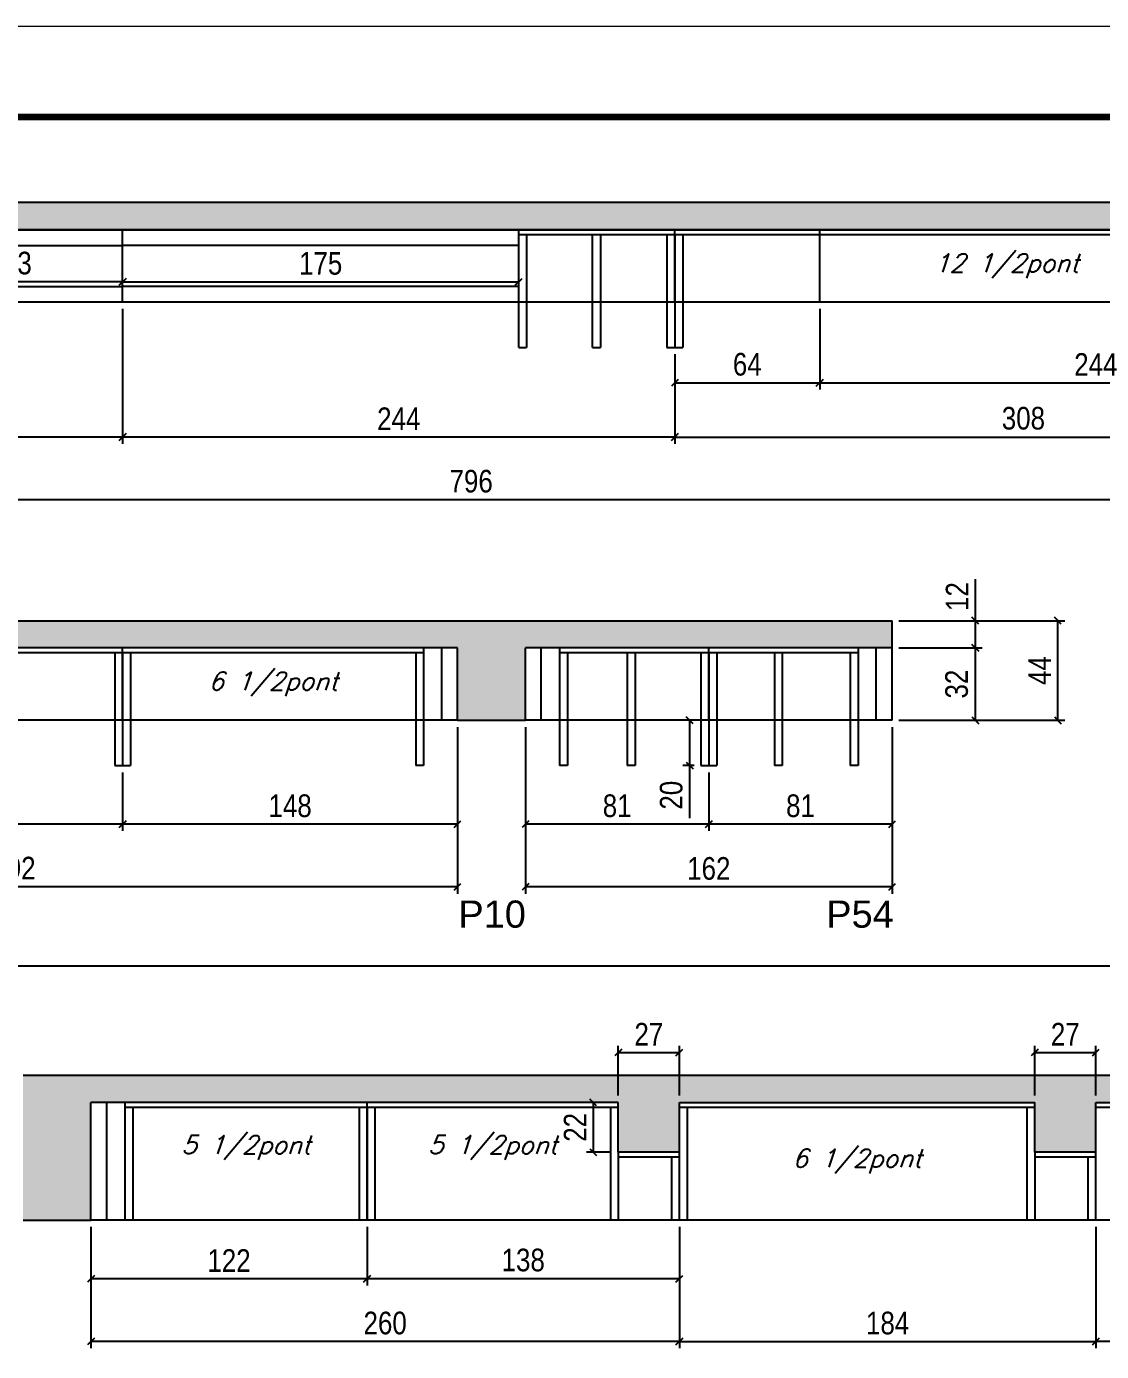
# Model space of a CAD drawing. Extents: x 3309 to 9590, y -2522 to 14608.
# Drawn here: x 7182 to 7657, y 12874 to 13459 of the extents above; entities that cross this region are included whole.
import ezdxf

# ---------------------------------------------------------------- set-up
doc = ezdxf.new("R2010")
doc.units = 0
doc.linetypes.add('DASHED', pattern=[0.75, 0.5, -0.25])
for name, color, linetype in [('5', 5, 'Continuous'), ('COTA', 241, 'Continuous'), ('Painéis', 200, 'Continuous'), ('SARR_2.2x7', 40, 'Continuous'), ('SARR_3.5x7', 81, 'Continuous'), ('texto', 7, 'Continuous')]:
    doc.layers.add(name, color=color, linetype=linetype)
doc.layers.add('Folhas', color=255, linetype='Continuous', lineweight=9)
doc.layers.add('SARRAFO DE PRESSAO', color=251, linetype='DASHED', lineweight=9)
doc.styles.add('COTA TECNICA', font='techl___.ttf', dxfattribs={"height": 10})
doc.styles.add('Romans', font='romans.shx')
doc.styles.get("Standard").update_dxf_attribs({"font": 'arial.ttf'})
doc.dimstyles.new('PAINEL', dxfattribs={"dimtxt": 10, "dimasz": 3, "dimexe": 3, "dimexo": 3, "dimgap": 3, "dimtad": 1, "dimdec": 1, "dimzin": 12, "dimdsep": 46, "dimtxsty": 'COTA TECNICA', "dimblk1": 'OBLIQUE', "dimblk2": 'OBLIQUE', "dimsah": 1, "dimcen": 0.9, "dimclrd": 4, "dimclre": 4, "dimclrt": 240, "dimadec": 1, "dimazin": 3, "dimtfac": 1, "dimtdec": 1, "dimtmove": 0, "dimatfit": 3, "dimfxl": 1, "dimtolj": 1, "dimtzin": 12, "dimarcsym": 0})

# ---------------------------------------------------------------- blocks, each defined once
blk = doc.blocks.new('9999999999')
at = {"layer": 'Folhas'}
blk.add_lwpolyline([(98138.98, 34190.21), (99623.98, 34190.21), (99623.98, 35240.21), (98138.98, 35240.21)], close=True, dxfattribs=at)
at = {"layer": 'Folhas', "color": 30, "const_width": 3}
blk.add_lwpolyline([(98213.98, 34230.21), (99583.98, 34230.21), (99583.98, 35200.21), (98213.98, 35200.21)], close=True, dxfattribs=at)
blk = doc.blocks.new('_Oblique')
at = {"color": 0, "linetype": 'ByBlock', "lineweight": -2}
blk.add_line((-0.5, -0.5), (0.5, 0.5), dxfattribs=at)
blk = doc.blocks.new('*D162')
at = {"layer": 'COTA', "color": 4, "linetype": 'ByBlock', "lineweight": -2, "transparency": 16777216}
for p, q in [((7224.96, 13334.47), (7224.96, 13274.9)), ((7468.96, 13314.47), (7468.96, 13274.9)), ((7468.96, 13277.9), (7224.96, 13277.9))]:
    blk.add_line(p, q, dxfattribs=at)
at = {"layer": 'Defpoints', "color": 0, "linetype": 'ByBlock', "transparency": 16777216}
for p in [(7224.96, 13337.47), (7468.96, 13317.47), (7224.96, 13277.9)]:
    blk.add_point(p, dxfattribs=at)
at = {"layer": 'COTA', "color": 4, "linetype": 'ByBlock', "lineweight": -2, "transparency": 16777216, "xscale": 3, "yscale": 3, "zscale": 3, "rotation": 180}
blk.add_blockref('_Oblique', (7224.96, 13277.9), dxfattribs=at)
at = {"layer": 'COTA', "color": 4, "linetype": 'ByBlock', "lineweight": -2, "transparency": 16777216, "xscale": 3, "yscale": 3, "zscale": 3}
blk.add_blockref('_Oblique', (7468.96, 13277.9), dxfattribs=at)
at = {"layer": 'COTA', "color": 240, "linetype": 'ByBlock', "transparency": 16777216, "insert": (7346.96, 13285.97), "char_height": 10, "attachment_point": 5, "style": 'COTA TECNICA'}
blk.add_mtext('\\A1;244', dxfattribs=at)
blk = doc.blocks.new('*D163')
at = {"layer": 'COTA', "color": 4, "linetype": 'ByBlock', "lineweight": -2, "transparency": 16777216}
for p, q in [((6980.96, 13334.47), (6980.96, 13274.9)), ((7224.96, 13334.47), (7224.96, 13274.9)), ((7224.96, 13277.9), (6980.96, 13277.9))]:
    blk.add_line(p, q, dxfattribs=at)
at = {"layer": 'Defpoints', "color": 0, "linetype": 'ByBlock', "transparency": 16777216}
for p in [(6980.96, 13337.47), (7224.96, 13337.47), (6980.96, 13277.9)]:
    blk.add_point(p, dxfattribs=at)
at = {"layer": 'COTA', "color": 4, "linetype": 'ByBlock', "lineweight": -2, "transparency": 16777216, "xscale": 3, "yscale": 3, "zscale": 3, "rotation": 180}
blk.add_blockref('_Oblique', (6980.96, 13277.9), dxfattribs=at)
at = {"layer": 'COTA', "color": 4, "linetype": 'ByBlock', "lineweight": -2, "transparency": 16777216, "xscale": 3, "yscale": 3, "zscale": 3}
blk.add_blockref('_Oblique', (7224.96, 13277.9), dxfattribs=at)
at = {"layer": 'COTA', "color": 240, "linetype": 'ByBlock', "transparency": 16777216, "insert": (7102.96, 13285.97), "char_height": 10, "attachment_point": 5, "style": 'COTA TECNICA'}
blk.add_mtext('\\A1;244', dxfattribs=at)
blk = doc.blocks.new('*D164')
at = {"layer": 'COTA', "color": 4, "linetype": 'ByBlock', "lineweight": -2, "transparency": 16777216}
for p, q in [((6980.96, 13334.47), (6980.96, 13247.19)), ((7776.96, 13334.47), (7776.96, 13247.19)), ((7776.96, 13250.19), (6980.96, 13250.19))]:
    blk.add_line(p, q, dxfattribs=at)
at = {"layer": 'Defpoints', "color": 0, "linetype": 'ByBlock', "transparency": 16777216}
for p in [(6980.96, 13337.47), (7776.96, 13337.47), (6980.96, 13250.19)]:
    blk.add_point(p, dxfattribs=at)
at = {"layer": 'COTA', "color": 4, "linetype": 'ByBlock', "lineweight": -2, "transparency": 16777216, "xscale": 3, "yscale": 3, "zscale": 3, "rotation": 180}
blk.add_blockref('_Oblique', (6980.96, 13250.19), dxfattribs=at)
at = {"layer": 'COTA', "color": 4, "linetype": 'ByBlock', "lineweight": -2, "transparency": 16777216, "xscale": 3, "yscale": 3, "zscale": 3}
blk.add_blockref('_Oblique', (7776.96, 13250.19), dxfattribs=at)
at = {"layer": 'COTA', "color": 240, "linetype": 'ByBlock', "transparency": 16777216, "insert": (7378.96, 13258.32), "char_height": 10, "attachment_point": 5, "style": 'COTA TECNICA'}
blk.add_mtext('\\A1;796', dxfattribs=at)
blk = doc.blocks.new('*D168')
at = {"layer": 'COTA', "color": 4, "lineweight": -2, "transparency": 16777216}
for p, q in [((7776.96, 13334.47), (7776.96, 13274.9)), ((7468.96, 13314.47), (7468.96, 13274.9)), ((7468.96, 13277.9), (7776.96, 13277.9))]:
    blk.add_line(p, q, dxfattribs=at)
at = {"layer": 'Defpoints', "color": 0, "transparency": 16777216}
for p in [(7776.96, 13337.47), (7468.96, 13317.47), (7776.96, 13277.9)]:
    blk.add_point(p, dxfattribs=at)
at = {"layer": 'COTA', "color": 4, "lineweight": -2, "transparency": 16777216, "xscale": 3, "yscale": 3, "zscale": 3, "rotation": 180}
blk.add_blockref('_Oblique', (7468.96, 13277.9), dxfattribs=at)
at = {"layer": 'COTA', "color": 4, "lineweight": -2, "transparency": 16777216, "xscale": 3, "yscale": 3, "zscale": 3}
blk.add_blockref('_Oblique', (7776.96, 13277.9), dxfattribs=at)
at = {"layer": 'COTA', "color": 240, "transparency": 16777216, "insert": (7622.96, 13286.14), "char_height": 10, "attachment_point": 5, "style": 'COTA TECNICA'}
blk.add_mtext('\\A1;308', dxfattribs=at)
blk = doc.blocks.new('*D169')
at = {"layer": 'COTA', "color": 4, "lineweight": -2, "transparency": 16777216}
for p, q in [((7532.96, 13334.47), (7532.96, 13298.88)), ((7468.96, 13314.47), (7468.96, 13298.88)), ((7468.96, 13301.88), (7532.96, 13301.88))]:
    blk.add_line(p, q, dxfattribs=at)
at = {"layer": 'Defpoints', "color": 0, "transparency": 16777216}
for p in [(7532.96, 13337.47), (7468.96, 13317.47), (7532.96, 13301.88)]:
    blk.add_point(p, dxfattribs=at)
at = {"layer": 'COTA', "color": 4, "lineweight": -2, "transparency": 16777216, "xscale": 3, "yscale": 3, "zscale": 3, "rotation": 180}
blk.add_blockref('_Oblique', (7468.96, 13301.88), dxfattribs=at)
at = {"layer": 'COTA', "color": 4, "lineweight": -2, "transparency": 16777216, "xscale": 3, "yscale": 3, "zscale": 3}
blk.add_blockref('_Oblique', (7532.96, 13301.88), dxfattribs=at)
at = {"layer": 'COTA', "color": 240, "transparency": 16777216, "insert": (7500.96, 13309.98), "char_height": 10, "attachment_point": 5, "style": 'COTA TECNICA'}
blk.add_mtext('\\A1;64', dxfattribs=at)
blk = doc.blocks.new('*D170')
at = {"layer": 'COTA', "color": 4, "lineweight": -2, "transparency": 16777216}
for p, q in [((7532.96, 13334.47), (7532.96, 13298.88)), ((7776.96, 13334.47), (7776.96, 13298.88)), ((7532.96, 13301.88), (7776.96, 13301.88))]:
    blk.add_line(p, q, dxfattribs=at)
at = {"layer": 'Defpoints', "color": 0, "transparency": 16777216}
for p in [(7532.96, 13337.47), (7776.96, 13337.47), (7776.96, 13301.88)]:
    blk.add_point(p, dxfattribs=at)
at = {"layer": 'COTA', "color": 4, "lineweight": -2, "transparency": 16777216, "xscale": 3, "yscale": 3, "zscale": 3, "rotation": 180}
blk.add_blockref('_Oblique', (7532.96, 13301.88), dxfattribs=at)
at = {"layer": 'COTA', "color": 4, "lineweight": -2, "transparency": 16777216, "xscale": 3, "yscale": 3, "zscale": 3}
blk.add_blockref('_Oblique', (7776.96, 13301.88), dxfattribs=at)
at = {"layer": 'COTA', "color": 240, "transparency": 16777216, "insert": (7654.96, 13309.95), "char_height": 10, "attachment_point": 5, "style": 'COTA TECNICA'}
blk.add_mtext('\\A1;244', dxfattribs=at)
blk = doc.blocks.new('*D171')
at = {"layer": 'COTA', "color": 4, "lineweight": -2, "transparency": 16777216}
for p, q in [((7131.96, 13347.47), (7131.96, 13349.45)), ((7224.96, 13347.47), (7224.96, 13349.45)), ((7224.96, 13346.45), (7131.96, 13346.45))]:
    blk.add_line(p, q, dxfattribs=at)
at = {"layer": 'Defpoints', "color": 0, "transparency": 16777216}
for p in [(7131.96, 13346.45), (7131.96, 13344.47), (7224.96, 13344.47)]:
    blk.add_point(p, dxfattribs=at)
at = {"layer": 'COTA', "color": 4, "lineweight": -2, "transparency": 16777216, "xscale": 3, "yscale": 3, "zscale": 3, "rotation": 180}
blk.add_blockref('_Oblique', (7131.96, 13346.45), dxfattribs=at)
at = {"layer": 'COTA', "color": 4, "lineweight": -2, "transparency": 16777216, "xscale": 3, "yscale": 3, "zscale": 3}
blk.add_blockref('_Oblique', (7224.96, 13346.45), dxfattribs=at)
at = {"layer": 'COTA', "color": 240, "transparency": 16777216, "insert": (7178.46, 13354.7), "char_height": 10, "attachment_point": 5, "style": 'COTA TECNICA'}
blk.add_mtext('\\A1;93', dxfattribs=at)
blk = doc.blocks.new('*D172')
at = {"layer": 'COTA', "color": 4, "lineweight": -2, "transparency": 16777216}
for p, q in [((7224.96, 13347.47), (7224.96, 13349.45)), ((7399.96, 13347.47), (7399.96, 13349.45)), ((7224.96, 13346.45), (7399.96, 13346.45))]:
    blk.add_line(p, q, dxfattribs=at)
at = {"layer": 'Defpoints', "color": 0, "transparency": 16777216}
for p in [(7224.96, 13344.47), (7399.96, 13346.45), (7399.96, 13344.47)]:
    blk.add_point(p, dxfattribs=at)
at = {"layer": 'COTA', "color": 4, "lineweight": -2, "transparency": 16777216, "xscale": 3, "yscale": 3, "zscale": 3, "rotation": 180}
blk.add_blockref('_Oblique', (7224.96, 13346.45), dxfattribs=at)
at = {"layer": 'COTA', "color": 4, "lineweight": -2, "transparency": 16777216, "xscale": 3, "yscale": 3, "zscale": 3}
blk.add_blockref('_Oblique', (7399.96, 13346.45), dxfattribs=at)
at = {"layer": 'COTA', "color": 240, "transparency": 16777216, "insert": (7312.46, 13354.56), "char_height": 10, "attachment_point": 5, "style": 'COTA TECNICA'}
blk.add_mtext('\\A1;175', dxfattribs=at)
blk = doc.blocks.new('*D173')
at = {"layer": 'COTA', "color": 4, "linetype": 'ByBlock', "lineweight": -2, "transparency": 16777216}
for p, q in [((7372.96, 13149.74), (7372.96, 13103.83)), ((7224.96, 13129.74), (7224.96, 13103.83)), ((7372.96, 13106.83), (7224.96, 13106.83))]:
    blk.add_line(p, q, dxfattribs=at)
at = {"layer": 'Defpoints', "color": 0, "linetype": 'ByBlock', "transparency": 16777216}
for p in [(7372.96, 13152.74), (7224.96, 13132.74), (7224.96, 13106.83)]:
    blk.add_point(p, dxfattribs=at)
at = {"layer": 'COTA', "color": 4, "linetype": 'ByBlock', "lineweight": -2, "transparency": 16777216, "xscale": 3, "yscale": 3, "zscale": 3, "rotation": 180}
blk.add_blockref('_Oblique', (7224.96, 13106.83), dxfattribs=at)
at = {"layer": 'COTA', "color": 4, "linetype": 'ByBlock', "lineweight": -2, "transparency": 16777216, "xscale": 3, "yscale": 3, "zscale": 3}
blk.add_blockref('_Oblique', (7372.96, 13106.83), dxfattribs=at)
at = {"layer": 'COTA', "color": 240, "linetype": 'ByBlock', "transparency": 16777216, "insert": (7298.96, 13114.92), "char_height": 10, "attachment_point": 5, "style": 'COTA TECNICA'}
blk.add_mtext('\\A1;148', dxfattribs=at)
blk = doc.blocks.new('*D174')
at = {"layer": 'COTA', "color": 4, "linetype": 'ByBlock', "lineweight": -2, "transparency": 16777216}
for p, q in [((6980.96, 13149.74), (6980.96, 13103.83)), ((7224.96, 13129.74), (7224.96, 13103.83)), ((7224.96, 13106.83), (6980.96, 13106.83))]:
    blk.add_line(p, q, dxfattribs=at)
at = {"layer": 'Defpoints', "color": 0, "linetype": 'ByBlock', "transparency": 16777216}
for p in [(6980.96, 13152.74), (7224.96, 13132.74), (6980.96, 13106.83)]:
    blk.add_point(p, dxfattribs=at)
at = {"layer": 'COTA', "color": 4, "linetype": 'ByBlock', "lineweight": -2, "transparency": 16777216, "xscale": 3, "yscale": 3, "zscale": 3, "rotation": 180}
blk.add_blockref('_Oblique', (6980.96, 13106.83), dxfattribs=at)
at = {"layer": 'COTA', "color": 4, "linetype": 'ByBlock', "lineweight": -2, "transparency": 16777216, "xscale": 3, "yscale": 3, "zscale": 3}
blk.add_blockref('_Oblique', (7224.96, 13106.83), dxfattribs=at)
at = {"layer": 'COTA', "color": 240, "linetype": 'ByBlock', "transparency": 16777216, "insert": (7102.96, 13114.9), "char_height": 10, "attachment_point": 5, "style": 'COTA TECNICA'}
blk.add_mtext('\\A1;244', dxfattribs=at)
blk = doc.blocks.new('*D175')
at = {"layer": 'COTA', "color": 4, "linetype": 'ByBlock', "lineweight": -2, "transparency": 16777216}
for p, q in [((6980.96, 13149.74), (6980.96, 13076.12)), ((7372.96, 13149.74), (7372.96, 13076.12)), ((7372.96, 13079.12), (6980.96, 13079.12))]:
    blk.add_line(p, q, dxfattribs=at)
at = {"layer": 'Defpoints', "color": 0, "linetype": 'ByBlock', "transparency": 16777216}
for p in [(6980.96, 13152.74), (7372.96, 13152.74), (6980.96, 13079.12)]:
    blk.add_point(p, dxfattribs=at)
at = {"layer": 'COTA', "color": 4, "linetype": 'ByBlock', "lineweight": -2, "transparency": 16777216, "xscale": 3, "yscale": 3, "zscale": 3, "rotation": 180}
blk.add_blockref('_Oblique', (6980.96, 13079.12), dxfattribs=at)
at = {"layer": 'COTA', "color": 4, "linetype": 'ByBlock', "lineweight": -2, "transparency": 16777216, "xscale": 3, "yscale": 3, "zscale": 3}
blk.add_blockref('_Oblique', (7372.96, 13079.12), dxfattribs=at)
at = {"layer": 'COTA', "color": 240, "linetype": 'ByBlock', "transparency": 16777216, "insert": (7176.96, 13087.37), "char_height": 10, "attachment_point": 5, "style": 'COTA TECNICA'}
blk.add_mtext('\\A1;392', dxfattribs=at)
blk = doc.blocks.new('*D176')
at = {"layer": 'COTA', "color": 4, "linetype": 'ByBlock', "lineweight": -2, "transparency": 16777216}
for p, q in [((7564.96, 13149.74), (7564.96, 13103.83)), ((7483.96, 13129.74), (7483.96, 13103.83)), ((7564.96, 13106.83), (7483.96, 13106.83))]:
    blk.add_line(p, q, dxfattribs=at)
at = {"layer": 'Defpoints', "color": 0, "linetype": 'ByBlock', "transparency": 16777216}
for p in [(7564.96, 13152.74), (7483.96, 13132.74), (7483.96, 13106.83)]:
    blk.add_point(p, dxfattribs=at)
at = {"layer": 'COTA', "color": 4, "linetype": 'ByBlock', "lineweight": -2, "transparency": 16777216, "xscale": 3, "yscale": 3, "zscale": 3, "rotation": 180}
blk.add_blockref('_Oblique', (7483.96, 13106.83), dxfattribs=at)
at = {"layer": 'COTA', "color": 4, "linetype": 'ByBlock', "lineweight": -2, "transparency": 16777216, "xscale": 3, "yscale": 3, "zscale": 3}
blk.add_blockref('_Oblique', (7564.96, 13106.83), dxfattribs=at)
at = {"layer": 'COTA', "color": 240, "linetype": 'ByBlock', "transparency": 16777216, "insert": (7524.46, 13114.92), "char_height": 10, "attachment_point": 5, "style": 'COTA TECNICA'}
blk.add_mtext('\\A1;81', dxfattribs=at)
blk = doc.blocks.new('*D177')
at = {"layer": 'COTA', "color": 4, "linetype": 'ByBlock', "lineweight": -2, "transparency": 16777216}
for p, q in [((7402.96, 13149.74), (7402.96, 13103.83)), ((7483.96, 13129.74), (7483.96, 13103.83)), ((7483.96, 13106.83), (7402.96, 13106.83))]:
    blk.add_line(p, q, dxfattribs=at)
at = {"layer": 'Defpoints', "color": 0, "linetype": 'ByBlock', "transparency": 16777216}
for p in [(7402.96, 13152.74), (7483.96, 13132.74), (7402.96, 13106.83)]:
    blk.add_point(p, dxfattribs=at)
at = {"layer": 'COTA', "color": 4, "linetype": 'ByBlock', "lineweight": -2, "transparency": 16777216, "xscale": 3, "yscale": 3, "zscale": 3, "rotation": 180}
blk.add_blockref('_Oblique', (7402.96, 13106.83), dxfattribs=at)
at = {"layer": 'COTA', "color": 4, "linetype": 'ByBlock', "lineweight": -2, "transparency": 16777216, "xscale": 3, "yscale": 3, "zscale": 3}
blk.add_blockref('_Oblique', (7483.96, 13106.83), dxfattribs=at)
at = {"layer": 'COTA', "color": 240, "linetype": 'ByBlock', "transparency": 16777216, "insert": (7443.46, 13114.92), "char_height": 10, "attachment_point": 5, "style": 'COTA TECNICA'}
blk.add_mtext('\\A1;81', dxfattribs=at)
blk = doc.blocks.new('*D178')
at = {"layer": 'COTA', "color": 4, "linetype": 'ByBlock', "lineweight": -2, "transparency": 16777216}
for p, q in [((7402.96, 13149.74), (7402.96, 13076.12)), ((7564.96, 13149.74), (7564.96, 13076.12)), ((7564.96, 13079.12), (7402.96, 13079.12))]:
    blk.add_line(p, q, dxfattribs=at)
at = {"layer": 'Defpoints', "color": 0, "linetype": 'ByBlock', "transparency": 16777216}
for p in [(7402.96, 13152.74), (7564.96, 13152.74), (7402.96, 13079.12)]:
    blk.add_point(p, dxfattribs=at)
at = {"layer": 'COTA', "color": 4, "linetype": 'ByBlock', "lineweight": -2, "transparency": 16777216, "xscale": 3, "yscale": 3, "zscale": 3, "rotation": 180}
blk.add_blockref('_Oblique', (7402.96, 13079.12), dxfattribs=at)
at = {"layer": 'COTA', "color": 4, "linetype": 'ByBlock', "lineweight": -2, "transparency": 16777216, "xscale": 3, "yscale": 3, "zscale": 3}
blk.add_blockref('_Oblique', (7564.96, 13079.12), dxfattribs=at)
at = {"layer": 'COTA', "color": 240, "linetype": 'ByBlock', "transparency": 16777216, "insert": (7483.96, 13087.22), "char_height": 10, "attachment_point": 5, "style": 'COTA TECNICA'}
blk.add_mtext('\\A1;162', dxfattribs=at)
blk = doc.blocks.new('*D179')
at = {"layer": 'COTA', "color": 4, "lineweight": -2, "transparency": 16777216}
for p, q in [((7567.96, 13184.74), (7604.72, 13184.74)), ((7601.72, 13152.74), (7601.72, 13184.74)), ((7567.96, 13152.74), (7604.72, 13152.74))]:
    blk.add_line(p, q, dxfattribs=at)
at = {"layer": 'Defpoints', "color": 0, "transparency": 16777216}
for p in [(7564.96, 13184.74), (7601.72, 13184.74), (7564.96, 13152.74)]:
    blk.add_point(p, dxfattribs=at)
at = {"layer": 'COTA', "color": 4, "lineweight": -2, "transparency": 16777216, "xscale": 3, "yscale": 3, "zscale": 3}
for p, rotation in [((7601.72, 13184.74), 90), ((7601.72, 13152.74), 270)]:
    blk.add_blockref('_Oblique', p, dxfattribs=dict(at, rotation=rotation))
at = {"layer": 'COTA', "color": 240, "transparency": 16777216, "insert": (7593.5, 13168.74), "char_height": 10, "attachment_point": 5, "rotation": 90, "style": 'COTA TECNICA'}
blk.add_mtext('\\A1;32', dxfattribs=at)
blk = doc.blocks.new('*D180')
at = {"layer": 'COTA', "color": 4, "lineweight": -2, "transparency": 16777216}
for p, q in [((7601.72, 13196.74), (7601.72, 13215.06)), ((7567.96, 13196.74), (7604.72, 13196.74)), ((7601.72, 13184.74), (7601.72, 13196.74)), ((7567.96, 13184.74), (7604.72, 13184.74))]:
    blk.add_line(p, q, dxfattribs=at)
at = {"layer": 'Defpoints', "color": 0, "transparency": 16777216}
for p in [(7564.96, 13196.74), (7601.72, 13196.74), (7564.96, 13184.74)]:
    blk.add_point(p, dxfattribs=at)
at = {"layer": 'COTA', "color": 4, "lineweight": -2, "transparency": 16777216, "xscale": 3, "yscale": 3, "zscale": 3}
for p, rotation in [((7601.72, 13196.74), 90), ((7601.72, 13184.74), 270)]:
    blk.add_blockref('_Oblique', p, dxfattribs=dict(at, rotation=rotation))
at = {"layer": 'COTA', "color": 240, "transparency": 16777216, "insert": (7593.66, 13207.4), "char_height": 10, "attachment_point": 5, "rotation": 90, "style": 'COTA TECNICA'}
blk.add_mtext('\\A1;12', dxfattribs=at)
blk = doc.blocks.new('*D181')
at = {"layer": 'COTA', "color": 4, "lineweight": -2, "transparency": 16777216}
for p, q in [((7567.96, 13196.74), (7641.21, 13196.74)), ((7638.21, 13152.74), (7638.21, 13196.74)), ((7567.96, 13152.74), (7641.21, 13152.74))]:
    blk.add_line(p, q, dxfattribs=at)
at = {"layer": 'Defpoints', "color": 0, "transparency": 16777216}
for p in [(7564.96, 13196.74), (7638.21, 13196.74), (7564.96, 13152.74)]:
    blk.add_point(p, dxfattribs=at)
at = {"layer": 'COTA', "color": 4, "lineweight": -2, "transparency": 16777216, "xscale": 3, "yscale": 3, "zscale": 3}
for p, rotation in [((7638.21, 13196.74), 90), ((7638.21, 13152.74), 270)]:
    blk.add_blockref('_Oblique', p, dxfattribs=dict(at, rotation=rotation))
at = {"layer": 'COTA', "color": 240, "transparency": 16777216, "insert": (7630.13, 13174.74), "char_height": 10, "attachment_point": 5, "rotation": 90, "style": 'COTA TECNICA'}
blk.add_mtext('\\A1;44', dxfattribs=at)
blk = doc.blocks.new('*D190')
at = {"layer": 'COTA', "color": 4, "linetype": 'ByBlock', "lineweight": -2, "transparency": 16777216}
for p, q in [((7332.96, 12928.89), (7332.96, 12902.98)), ((7470.96, 12928.89), (7470.96, 12902.98)), ((7470.96, 12905.98), (7332.96, 12905.98))]:
    blk.add_line(p, q, dxfattribs=at)
at = {"layer": 'Defpoints', "color": 0, "linetype": 'ByBlock', "transparency": 16777216}
for p in [(7332.96, 12931.89), (7470.96, 12931.89), (7332.96, 12905.98)]:
    blk.add_point(p, dxfattribs=at)
at = {"layer": 'COTA', "color": 4, "linetype": 'ByBlock', "lineweight": -2, "transparency": 16777216, "xscale": 3, "yscale": 3, "zscale": 3, "rotation": 180}
blk.add_blockref('_Oblique', (7332.96, 12905.98), dxfattribs=at)
at = {"layer": 'COTA', "color": 4, "linetype": 'ByBlock', "lineweight": -2, "transparency": 16777216, "xscale": 3, "yscale": 3, "zscale": 3}
blk.add_blockref('_Oblique', (7470.96, 12905.98), dxfattribs=at)
at = {"layer": 'COTA', "color": 240, "linetype": 'ByBlock', "transparency": 16777216, "insert": (7401.96, 12914.22), "char_height": 10, "attachment_point": 5, "style": 'COTA TECNICA'}
blk.add_mtext('\\A1;138', dxfattribs=at)
blk = doc.blocks.new('*D191')
at = {"layer": 'COTA', "color": 4, "linetype": 'ByBlock', "lineweight": -2, "transparency": 16777216}
for p, q in [((7210.96, 12928.89), (7210.96, 12902.98)), ((7332.96, 12928.89), (7332.96, 12902.98)), ((7332.96, 12905.98), (7210.96, 12905.98))]:
    blk.add_line(p, q, dxfattribs=at)
at = {"layer": 'Defpoints', "color": 0, "linetype": 'ByBlock', "transparency": 16777216}
for p in [(7210.96, 12931.89), (7332.96, 12931.89), (7210.96, 12905.98)]:
    blk.add_point(p, dxfattribs=at)
at = {"layer": 'COTA', "color": 4, "linetype": 'ByBlock', "lineweight": -2, "transparency": 16777216, "xscale": 3, "yscale": 3, "zscale": 3, "rotation": 180}
blk.add_blockref('_Oblique', (7210.96, 12905.98), dxfattribs=at)
at = {"layer": 'COTA', "color": 4, "linetype": 'ByBlock', "lineweight": -2, "transparency": 16777216, "xscale": 3, "yscale": 3, "zscale": 3}
blk.add_blockref('_Oblique', (7332.96, 12905.98), dxfattribs=at)
at = {"layer": 'COTA', "color": 240, "linetype": 'ByBlock', "transparency": 16777216, "insert": (7271.96, 12914.04), "char_height": 10, "attachment_point": 5, "style": 'COTA TECNICA'}
blk.add_mtext('\\A1;122', dxfattribs=at)
blk = doc.blocks.new('*D192')
at = {"layer": 'COTA', "color": 4, "linetype": 'ByBlock', "lineweight": -2, "transparency": 16777216}
for p, q in [((7210.96, 12928.89), (7210.96, 12875.27)), ((7470.96, 12928.89), (7470.96, 12875.27)), ((7470.96, 12878.27), (7210.96, 12878.27))]:
    blk.add_line(p, q, dxfattribs=at)
at = {"layer": 'Defpoints', "color": 0, "linetype": 'ByBlock', "transparency": 16777216}
for p in [(7210.96, 12931.89), (7470.96, 12931.89), (7210.96, 12878.27)]:
    blk.add_point(p, dxfattribs=at)
at = {"layer": 'COTA', "color": 4, "linetype": 'ByBlock', "lineweight": -2, "transparency": 16777216, "xscale": 3, "yscale": 3, "zscale": 3, "rotation": 180}
blk.add_blockref('_Oblique', (7210.96, 12878.27), dxfattribs=at)
at = {"layer": 'COTA', "color": 4, "linetype": 'ByBlock', "lineweight": -2, "transparency": 16777216, "xscale": 3, "yscale": 3, "zscale": 3}
blk.add_blockref('_Oblique', (7470.96, 12878.27), dxfattribs=at)
at = {"layer": 'COTA', "color": 240, "linetype": 'ByBlock', "transparency": 16777216, "insert": (7340.96, 12886.37), "char_height": 10, "attachment_point": 5, "style": 'COTA TECNICA'}
blk.add_mtext('\\A1;260', dxfattribs=at)
blk = doc.blocks.new('*D193')
at = {"layer": 'COTA', "color": 4, "lineweight": -2, "transparency": 16777216}
for p, q in [((7470.96, 12928.89), (7470.96, 12875.27)), ((7654.96, 12928.89), (7654.96, 12875.27)), ((7470.96, 12878.27), (7654.96, 12878.27))]:
    blk.add_line(p, q, dxfattribs=at)
at = {"layer": 'Defpoints', "color": 0, "transparency": 16777216}
for p in [(7470.96, 12931.89), (7654.96, 12931.89), (7654.96, 12878.27)]:
    blk.add_point(p, dxfattribs=at)
at = {"layer": 'COTA', "color": 4, "lineweight": -2, "transparency": 16777216, "xscale": 3, "yscale": 3, "zscale": 3, "rotation": 180}
blk.add_blockref('_Oblique', (7470.96, 12878.27), dxfattribs=at)
at = {"layer": 'COTA', "color": 4, "lineweight": -2, "transparency": 16777216, "xscale": 3, "yscale": 3, "zscale": 3}
blk.add_blockref('_Oblique', (7654.96, 12878.27), dxfattribs=at)
at = {"layer": 'COTA', "color": 240, "transparency": 16777216, "insert": (7562.96, 12886.36), "char_height": 10, "attachment_point": 5, "style": 'COTA TECNICA'}
blk.add_mtext('\\A1;184', dxfattribs=at)
blk = doc.blocks.new('*D194')
at = {"layer": 'COTA', "color": 4, "lineweight": -2, "transparency": 16777216}
for p, q in [((7440.96, 12983.89), (7429.9, 12983.89)), ((7432.9, 12983.89), (7432.9, 12961.89)), ((7440.96, 12961.89), (7429.9, 12961.89))]:
    blk.add_line(p, q, dxfattribs=at)
at = {"layer": 'Defpoints', "color": 0, "transparency": 16777216}
for p in [(7443.96, 12983.89), (7432.9, 12961.89), (7443.96, 12961.89)]:
    blk.add_point(p, dxfattribs=at)
at = {"layer": 'COTA', "color": 4, "lineweight": -2, "transparency": 16777216, "xscale": 3, "yscale": 3, "zscale": 3}
for p, rotation in [((7432.9, 12983.89), 90), ((7432.9, 12961.89), 270)]:
    blk.add_blockref('_Oblique', p, dxfattribs=dict(at, rotation=rotation))
at = {"layer": 'COTA', "color": 240, "transparency": 16777216, "insert": (7424.9, 12972.89), "char_height": 10, "attachment_point": 5, "rotation": 90, "style": 'COTA TECNICA'}
blk.add_mtext('\\A1;22', dxfattribs=at)
blk = doc.blocks.new('*D195')
at = {"layer": 'COTA', "color": 4, "lineweight": -2, "transparency": 16777216}
for p, q in [((7443.96, 12986.89), (7443.96, 13008.96)), ((7470.96, 12986.89), (7470.96, 13008.96)), ((7443.96, 13005.96), (7470.96, 13005.96))]:
    blk.add_line(p, q, dxfattribs=at)
at = {"layer": 'Defpoints', "color": 0, "transparency": 16777216}
for p in [(7470.96, 13005.96), (7443.96, 12983.89), (7470.96, 12983.89)]:
    blk.add_point(p, dxfattribs=at)
at = {"layer": 'COTA', "color": 4, "lineweight": -2, "transparency": 16777216, "xscale": 3, "yscale": 3, "zscale": 3, "rotation": 180}
blk.add_blockref('_Oblique', (7443.96, 13005.96), dxfattribs=at)
at = {"layer": 'COTA', "color": 4, "lineweight": -2, "transparency": 16777216, "xscale": 3, "yscale": 3, "zscale": 3}
blk.add_blockref('_Oblique', (7470.96, 13005.96), dxfattribs=at)
at = {"layer": 'COTA', "color": 240, "transparency": 16777216, "insert": (7457.46, 13014.03), "char_height": 10, "attachment_point": 5, "style": 'COTA TECNICA'}
blk.add_mtext('\\A1;27', dxfattribs=at)
blk = doc.blocks.new('*D196')
at = {"layer": 'COTA', "color": 4, "lineweight": -2, "transparency": 16777216}
for p, q in [((7627.96, 12986.89), (7627.96, 13008.96)), ((7654.96, 12986.89), (7654.96, 13008.96)), ((7627.96, 13005.96), (7654.96, 13005.96))]:
    blk.add_line(p, q, dxfattribs=at)
at = {"layer": 'Defpoints', "color": 0, "transparency": 16777216}
for p in [(7654.96, 13005.96), (7627.96, 12983.89), (7654.96, 12983.89)]:
    blk.add_point(p, dxfattribs=at)
at = {"layer": 'COTA', "color": 4, "lineweight": -2, "transparency": 16777216, "xscale": 3, "yscale": 3, "zscale": 3, "rotation": 180}
blk.add_blockref('_Oblique', (7627.96, 13005.96), dxfattribs=at)
at = {"layer": 'COTA', "color": 4, "lineweight": -2, "transparency": 16777216, "xscale": 3, "yscale": 3, "zscale": 3}
blk.add_blockref('_Oblique', (7654.96, 13005.96), dxfattribs=at)
at = {"layer": 'COTA', "color": 240, "transparency": 16777216, "insert": (7641.46, 13014.03), "char_height": 10, "attachment_point": 5, "style": 'COTA TECNICA'}
blk.add_mtext('\\A1;27', dxfattribs=at)
blk = doc.blocks.new('*D200')
at = {"layer": 'COTA', "color": 4, "lineweight": -2, "transparency": 16777216}
for p, q in [((7654.96, 12928.89), (7654.96, 12875.27)), ((7787.96, 12928.89), (7787.96, 12875.27)), ((7787.96, 12878.27), (7654.96, 12878.27))]:
    blk.add_line(p, q, dxfattribs=at)
at = {"layer": 'Defpoints', "color": 0, "transparency": 16777216}
for p in [(7654.96, 12931.89), (7787.96, 12931.89), (7654.96, 12878.27)]:
    blk.add_point(p, dxfattribs=at)
at = {"layer": 'COTA', "color": 4, "lineweight": -2, "transparency": 16777216, "xscale": 3, "yscale": 3, "zscale": 3, "rotation": 180}
blk.add_blockref('_Oblique', (7654.96, 12878.27), dxfattribs=at)
at = {"layer": 'COTA', "color": 4, "lineweight": -2, "transparency": 16777216, "xscale": 3, "yscale": 3, "zscale": 3}
blk.add_blockref('_Oblique', (7787.96, 12878.27), dxfattribs=at)
at = {"layer": 'COTA', "color": 240, "transparency": 16777216, "insert": (7721.46, 12886.49), "char_height": 10, "attachment_point": 5, "style": 'COTA TECNICA'}
blk.add_mtext('\\A1;133', dxfattribs=at)
blk = doc.blocks.new('*D222')
at = {"layer": 'COTA', "color": 4, "lineweight": -2, "transparency": 16777216}
for p, q in [((7477.46, 13152.74), (7472.49, 13152.74)), ((7475.49, 13152.74), (7475.49, 13132.74)), ((7477.46, 13132.74), (7472.49, 13132.74)), ((7475.49, 13132.74), (7475.49, 13109.53))]:
    blk.add_line(p, q, dxfattribs=at)
at = {"layer": 'Defpoints', "color": 0, "transparency": 16777216}
for p in [(7480.46, 13152.74), (7475.49, 13132.74), (7480.46, 13132.74)]:
    blk.add_point(p, dxfattribs=at)
at = {"layer": 'COTA', "color": 4, "lineweight": -2, "transparency": 16777216, "xscale": 3, "yscale": 3, "zscale": 3}
for p, rotation in [((7475.49, 13152.74), 90), ((7475.49, 13132.74), 270)]:
    blk.add_blockref('_Oblique', p, dxfattribs=dict(at, rotation=rotation))
at = {"layer": 'COTA', "color": 240, "transparency": 16777216, "insert": (7467.39, 13119.64), "char_height": 10, "attachment_point": 5, "rotation": 90, "style": 'COTA TECNICA'}
blk.add_mtext('\\A1;20', dxfattribs=at)
blk = doc.blocks.new('*D223')
at = {"layer": 'COTA', "color": 4, "lineweight": -2, "transparency": 16777216}
for p, q in [((7477.46, 13152.74), (7472.49, 13152.74)), ((7475.49, 13152.74), (7475.49, 13132.74)), ((7477.46, 13132.74), (7472.49, 13132.74)), ((7475.49, 13132.74), (7475.49, 13109.53))]:
    blk.add_line(p, q, dxfattribs=at)
at = {"layer": 'Defpoints', "color": 0, "transparency": 16777216}
for p in [(7480.46, 13152.74), (7475.49, 13132.74), (7480.46, 13132.74)]:
    blk.add_point(p, dxfattribs=at)
at = {"layer": 'COTA', "color": 4, "lineweight": -2, "transparency": 16777216, "xscale": 3, "yscale": 3, "zscale": 3}
for p, rotation in [((7475.49, 13152.74), 90), ((7475.49, 13132.74), 270)]:
    blk.add_blockref('_Oblique', p, dxfattribs=dict(at, rotation=rotation))
at = {"layer": 'COTA', "color": 240, "transparency": 16777216, "insert": (7467.39, 13119.64), "char_height": 10, "attachment_point": 5, "rotation": 90, "style": 'COTA TECNICA'}
blk.add_mtext('\\A1;20', dxfattribs=at)

msp = doc.modelspace()

# ---------------------------------------------------------------- hatches: boundary and pattern name
at = {"layer": 'COTA'}
h = msp.add_hatch(dxfattribs=at)
h.set_pattern_fill('AR-CONC', color=256, scale=0.03)
h.set_pattern_definition([(50, (1594.2413, 369.8776), (5.46554, -0.4781726), [0.5715, -6.2865]), (355, (1594.2413, 369.8776), (-1.0573026, 5.7317054), [0.4572, -5.0292175]), (100.451445, (1594.697, 369.838), (4.4082374, 5.2535326), [0.4857003, -5.3427073]), (46.1842, (1594.241, 371.4016), (8.1323712, -1.2612698), [0.85725, -9.42975]), (96.63556, (1594.919, 371.2965), (7.122124, 7.4227837), [0.7285507, -8.0140682]), (351.18415, (1594.241, 371.402), (7.122124, 7.4227837), [0.685799, -7.543792]), (21, (1595.0033, 371.0206), (4.5484317, -3.067956), [0.5715, -6.2865]), (326, (1595.0033, 371.0206), (1.8540609, 5.525639), [0.4572, -5.0292]), (71.451445, (1595.3824, 370.765), (6.4024926, 2.457683), [0.4857003, -5.3426981]), (37.5, (1594.2413, 369.8776), (0.0926581, 2.53665117), [0, -4.96824, 0, -5.1054, 0, -5.04825]), (7.5, (1594.2413, 369.8776), (2.0045899, 3.00541724), [0, -2.91084, 0, -4.85394, 0, -1.92405]), (327.5, (1592.542, 369.8776), (4.06771786, -0.17186232), [0, -1.905, 0, -5.9436, 0, -7.8867]), (317.5, (1591.78, 369.8776), (4.4438754, 0.7627947), [0, -2.4765, 0, -3.94716, 0, -5.6007])])
h.paths.add_polyline_path([(6980.96, 13381.47), (6980.96, 13369.47), (7776.96, 13369.47), (7776.96, 13381.47)])
h = msp.add_hatch(dxfattribs=at)
h.set_pattern_fill('AR-CONC', color=256, scale=0.03)
h.set_pattern_definition([(50, (0, 77.0265), (5.4655401, -0.4781726), [0.5715, -6.2865]), (355, (0, 77.0265), (-1.0573026, 5.7317054), [0.4572, -5.0292175]), (100.451445, (0.4555, 76.9867), (4.4082374, 5.2535326), [0.4857003, -5.3427073]), (46.1842, (0, 78.5505), (8.1323712, -1.2612698), [0.85725, -9.42975]), (96.63556, (0.678, 78.4454), (7.122124, 7.4227837), [0.7285507, -8.0140682]), (351.18415, (0, 78.5505), (7.122124, 7.4227837), [0.685799, -7.543792]), (21, (0.762, 78.1695), (4.5484317, -3.067956), [0.5715, -6.2865]), (326, (0.762, 78.1695), (1.8540609, 5.525639), [0.4572, -5.0292]), (71.451445, (1.141, 77.914), (6.4024926, 2.457683), [0.4857003, -5.3426981]), (37.5, (0, 77.0265), (0.0926581, 2.53665117), [0, -4.96824, 0, -5.1054, 0, -5.04825]), (7.5, (0, 77.0265), (2.00458988, 3.00541724), [0, -2.91084, 0, -4.85394, 0, -1.92405]), (327.5, (-1.6993, 77.0265), (4.06771786, -0.17186232), [0, -1.905, 0, -5.9436, 0, -7.8867]), (317.5, (-2.4613, 77.0265), (4.4438754, 0.7627947), [0, -2.4765, 0, -3.94716, 0, -5.6007])])
h.paths.add_polyline_path([(7402.96, 13184.74), (7564.96, 13184.74), (7564.96, 13196.74), (6980.96, 13196.74), (6980.96, 13184.74), (7372.96, 13184.74), (7372.96, 13152.74), (7402.96, 13152.74)])
h = msp.add_hatch(dxfattribs=at)
h.set_pattern_fill('AR-CONC', color=256, scale=0.03)
h.paths.add_polyline_path([(7627.96, 12961.89), (7654.96, 12961.89), (7654.96, 12983.89), (7787.96, 12983.89), (7787.96, 12995.89), (7180.96, 12995.89), (7180.96, 12931.89), (7210.96, 12931.89), (7210.96, 12983.89), (7443.96, 12983.89), (7443.96, 12961.89), (7470.96, 12961.89), (7470.96, 12983.89), (7627.96, 12983.89)])

# ---------------------------------------------------------------- linework, layer by layer
for p, q in [((7468.96, 13337.47), (7468.96, 13317.47)), ((7399.96, 13317.47), (7403.46, 13317.47)), ((7432.59, 13317.47), (7436.09, 13317.47)), ((7465.46, 13317.47), (7472.46, 13317.47)), ((6980.96, 13196.74), (7564.96, 13196.74)), ((7564.96, 13184.74), (7564.96, 13196.74)), ((7224.96, 13152.74), (7224.96, 13132.74)), ((7372.96, 13152.74), (7402.96, 13152.74)), ((7483.96, 13152.74), (7483.96, 13132.74)), ((7221.46, 13132.74), (7228.46, 13132.74)), ((7357.96, 13132.74), (7354.46, 13132.74)), ((7421.46, 13132.74), (7417.96, 13132.74)), ((7451.37, 13132.74), (7447.87, 13132.74)), ((7480.46, 13132.74), (7487.46, 13132.74)), ((7516.41, 13132.74), (7512.91, 13132.74)), ((7549.96, 13132.74), (7546.46, 13132.74)), ((6567.87, 13044.26), (7937.87, 13044.26)), ((7180.96, 12995.89), (7787.96, 12995.89)), ((7443.96, 12961.89), (7443.96, 12931.89)), ((7627.96, 12961.89), (7627.96, 12931.89)), ((7180.96, 12931.89), (7210.96, 12931.89))]:
    msp.add_line(p, q, dxfattribs=at)
msp.add_lwpolyline([(6980.96, 13369.47), (7776.96, 13369.47), (7776.96, 13381.47), (6980.96, 13381.47)], close=True, dxfattribs=at)
at = {"layer": 'Painéis', "linetype": 'ByBlock'}
for p, q in [((7776.96, 13369.47), (6980.96, 13369.47)), ((7224.96, 13337.47), (7224.96, 13369.47)), ((7468.96, 13337.47), (7468.96, 13369.47)), ((7532.96, 13337.47), (7532.96, 13369.47)), ((7776.96, 13337.47), (6980.96, 13337.47)), ((7372.96, 13184.74), (6980.96, 13184.74)), ((7224.96, 13152.74), (7224.96, 13184.74)), ((7372.96, 13152.74), (7372.96, 13184.74)), ((7564.96, 13184.74), (7402.96, 13184.74)), ((7402.96, 13152.74), (7402.96, 13184.74)), ((7483.96, 13152.74), (7483.96, 13184.74)), ((7564.96, 13152.74), (7564.96, 13184.74)), ((7372.96, 13152.74), (6980.96, 13152.74)), ((7564.96, 13152.74), (7402.96, 13152.74)), ((7443.96, 12983.89), (7210.96, 12983.89)), ((7210.96, 12931.89), (7210.96, 12983.89)), ((7332.96, 12931.89), (7332.96, 12983.89)), ((7443.96, 12961.89), (7443.96, 12983.89)), ((7470.96, 12931.89), (7470.96, 12983.89)), ((7470.96, 12983.89), (7627.96, 12983.89)), ((7627.96, 12961.89), (7627.96, 12983.89)), ((7654.96, 12931.89), (7654.96, 12983.89)), ((7654.96, 12983.89), (7787.96, 12983.89)), ((7470.96, 12961.89), (7443.96, 12961.89)), ((7654.96, 12961.89), (7627.96, 12961.89)), ((7787.96, 12931.89), (7210.96, 12931.89))]:
    msp.add_line(p, q, dxfattribs=at)
at = {"layer": 'SARR_2.2x7', "linetype": 'Continuous'}
for p, q in [((7468.96, 13367.27), (7399.96, 13367.27)), ((7761.96, 13367.27), (7468.96, 13367.27)), ((7131.96, 13362.47), (7224.96, 13362.47)), ((7399.96, 13362.47), (7224.96, 13362.47)), ((7131.96, 13344.47), (7224.96, 13344.47)), ((7399.96, 13344.47), (7224.96, 13344.47)), ((7365.96, 13152.74), (7365.96, 13184.74)), ((7409.96, 13152.74), (7409.96, 13184.74)), ((7557.96, 13152.74), (7557.96, 13184.74)), ((7224.96, 13182.54), (6995.96, 13182.54)), ((7357.96, 13182.54), (7224.96, 13182.54)), ((7483.96, 13182.54), (7417.96, 13182.54)), ((7549.96, 13182.54), (7483.96, 13182.54)), ((7217.96, 12931.89), (7217.96, 12983.89)), ((7332.96, 12981.69), (7225.96, 12981.69)), ((7443.96, 12981.69), (7332.96, 12981.69)), ((7627.96, 12981.69), (7470.96, 12981.69)), ((7772.96, 12981.69), (7654.96, 12981.69)), ((7470.96, 12959.69), (7443.96, 12959.69)), ((7654.96, 12959.69), (7627.96, 12959.69))]:
    msp.add_line(p, q, dxfattribs=at)
at = {"layer": 'SARR_3.5x7'}
for p, q in [((7399.96, 13317.47), (7399.96, 13369.47)), ((7403.46, 13367.27), (7403.46, 13317.47)), ((7432.59, 13317.47), (7432.59, 13367.27)), ((7436.09, 13367.27), (7436.09, 13317.47)), ((7465.46, 13367.27), (7465.46, 13317.47)), ((7468.96, 13367.27), (7468.96, 13337.47)), ((7472.46, 13367.27), (7472.46, 13317.47)), ((7357.96, 13184.74), (7357.96, 13132.74)), ((7417.96, 13184.74), (7417.96, 13132.74)), ((7549.96, 13184.74), (7549.96, 13132.74)), ((7221.46, 13182.54), (7221.46, 13132.74)), ((7224.96, 13182.54), (7224.96, 13152.74)), ((7228.46, 13182.54), (7228.46, 13132.74)), ((7354.46, 13182.54), (7354.46, 13132.74)), ((7421.46, 13182.54), (7421.46, 13132.74)), ((7447.87, 13182.54), (7447.87, 13132.74)), ((7451.37, 13182.54), (7451.37, 13132.74)), ((7480.46, 13182.54), (7480.46, 13132.74)), ((7483.96, 13182.54), (7483.96, 13152.74)), ((7487.46, 13182.54), (7487.46, 13132.74)), ((7512.91, 13182.54), (7512.91, 13132.74)), ((7516.41, 13182.54), (7516.41, 13132.74)), ((7546.46, 13182.54), (7546.46, 13132.74)), ((7225.96, 12983.89), (7225.96, 12931.89)), ((7229.46, 12981.69), (7229.46, 12931.89)), ((7329.46, 12981.69), (7329.46, 12931.89)), ((7332.96, 12981.69), (7332.96, 12931.89)), ((7336.46, 12981.69), (7336.46, 12931.89)), ((7440.46, 12981.69), (7440.46, 12931.89)), ((7474.46, 12981.69), (7474.46, 12931.89)), ((7624.46, 12981.69), (7624.46, 12931.89)), ((7467.46, 12959.69), (7467.46, 12931.89)), ((7651.46, 12959.69), (7651.46, 12931.89))]:
    msp.add_line(p, q, dxfattribs=at)

# ---------------------------------------------------------------- block references
at = {"layer": 'SARRAFO DE PRESSAO', "color": 6, "linetype": 'ByBlock'}
msp.add_blockref('9999999999', (-91646.11, -21780.92), dxfattribs=at)

# ---------------------------------------------------------------- texts
at = {"layer": '5', "linetype": 'Continuous'}
for s, p in [('P10', (7373.31, 13061.11)), ('P54', (7535.85, 13061.11))]:
    msp.add_text(s, height=12, rotation=0.00004, dxfattribs=at).set_placement(p)
at = {"layer": 'texto', "color": 2, "char_height": 8, "attachment_point": 5, "style": 'Romans'}
for s, insert in [('{\\Q19;\\C256;12 1/2pont}', (7615.46, 13353.47)), ('{\\Q19;\\C256;6 1/2pont}', (7291.46, 13168.74)), ('{\\Q19;\\C256;5 1/2pont}', (7279.46, 12963.89)), ('{\\Q19;\\C256;5 1/2pont}', (7388.46, 12963.89)), ('{\\Q19;\\C256;6 1/2pont}', (7549.46, 12957.89))]:
    msp.add_mtext(s, dxfattribs=dict(at, insert=insert))

# ---------------------------------------------------------------- dimensions: what is measured, and where the dimension line sits
at = {"layer": 'COTA'}
for base, p1, p2, picture, middle in [((7131.96, 13346.45), (7224.96, 13344.47), (7131.96, 13344.47), '*D171', (7178.46, 13354.7)), ((7399.96, 13346.45), (7224.96, 13344.47), (7399.96, 13344.47), '*D172', (7312.46, 13354.56)), ((7776.96, 13277.9), (7468.96, 13317.47), (7776.96, 13337.47), '*D168', (7622.96, 13286.14)), ((7532.96, 13301.88), (7468.96, 13317.47), (7532.96, 13337.47), '*D169', (7500.96, 13309.98)), ((7470.96, 13005.96), (7443.96, 12983.89), (7470.96, 12983.89), '*D195', (7457.46, 13014.03)), ((7654.96, 13005.96), (7627.96, 12983.89), (7654.96, 12983.89), '*D196', (7641.46, 13014.03)), ((7654.96, 12878.27), (7470.96, 12931.89), (7654.96, 12931.89), '*D193', (7562.96, 12886.36)), ((7654.96, 12878.27), (7787.96, 12931.89), (7654.96, 12931.89), '*D200', (7721.46, 12886.49))]:
    dim = msp.add_linear_dim(base=base, p1=p1, p2=p2, dimstyle='PAINEL', dxfattribs=at)
    dim.commit()
    dim.dimension.update_dxf_attribs({"geometry": picture, "text_midpoint": middle})
at = {"layer": 'COTA', "linetype": 'ByBlock'}
for base, p1, p2, picture, middle in [((6980.96, 13277.9), (7224.96, 13337.47), (6980.96, 13337.47), '*D163', (7102.96, 13285.97)), ((6980.96, 13106.83), (7224.96, 13132.74), (6980.96, 13152.74), '*D174', (7102.96, 13114.9)), ((7402.96, 13106.83), (7483.96, 13132.74), (7402.96, 13152.74), '*D177', (7443.46, 13114.92)), ((7210.96, 12905.98), (7332.96, 12931.89), (7210.96, 12931.89), '*D191', (7271.96, 12914.04))]:
    dim = msp.add_linear_dim(base=base, p1=p1, p2=p2, angle=180, dimstyle='PAINEL', override={"dimtmove": 1}, dxfattribs=at)
    dim.commit()
    dim.dimension.update_dxf_attribs({"geometry": picture, "text_midpoint": middle})
for base, p1, p2, picture, middle in [((6980.96, 13250.19), (7776.96, 13337.47), (6980.96, 13337.47), '*D164', (7378.96, 13258.32)), ((7224.96, 13277.9), (7468.96, 13317.47), (7224.96, 13337.47), '*D162', (7346.96, 13285.97)), ((6980.96, 13079.12), (7372.96, 13152.74), (6980.96, 13152.74), '*D175', (7176.96, 13087.37)), ((7224.96, 13106.83), (7372.96, 13152.74), (7224.96, 13132.74), '*D173', (7298.96, 13114.92)), ((7402.96, 13079.12), (7564.96, 13152.74), (7402.96, 13152.74), '*D178', (7483.96, 13087.22)), ((7483.96, 13106.83), (7564.96, 13152.74), (7483.96, 13132.74), '*D176', (7524.46, 13114.92)), ((7210.96, 12878.27), (7470.96, 12931.89), (7210.96, 12931.89), '*D192', (7340.96, 12886.37)), ((7332.96, 12905.98), (7470.96, 12931.89), (7332.96, 12931.89), '*D190', (7401.96, 12914.22))]:
    dim = msp.add_linear_dim(base=base, p1=p1, p2=p2, angle=180, dimstyle='PAINEL', dxfattribs=at)
    dim.commit()
    dim.dimension.update_dxf_attribs({"geometry": picture, "text_midpoint": middle})
at = {"layer": 'COTA'}
dim = msp.add_linear_dim(base=(7776.96, 13301.88), p1=(7532.96, 13337.47), p2=(7776.96, 13337.47), dimstyle='PAINEL', override={"dimtmove": 1}, dxfattribs=at)
dim.commit()
dim.dimension.update_dxf_attribs({"geometry": '*D170', "text_midpoint": (7654.96, 13309.95)})
for base, p1, p2, picture, middle in [((7601.72, 13196.74), (7564.96, 13184.74), (7564.96, 13196.74), '*D180', (7593.66, 13207.4)), ((7638.21, 13196.74), (7564.96, 13152.74), (7564.96, 13196.74), '*D181', (7630.13, 13174.74)), ((7601.72, 13184.74), (7564.96, 13152.74), (7564.96, 13184.74), '*D179', (7593.5, 13168.74)), ((7475.49, 13132.74), (7480.46, 13152.74), (7480.46, 13132.74), '*D222', (7467.39, 13119.64)), ((7475.49, 13132.74), (7480.46, 13152.74), (7480.46, 13132.74), '*D223', (7467.39, 13119.64)), ((7432.9, 12961.89), (7443.96, 12983.89), (7443.96, 12961.89), '*D194', (7424.9, 12972.89))]:
    dim = msp.add_linear_dim(base=base, p1=p1, p2=p2, angle=90, dimstyle='PAINEL', dxfattribs=at)
    dim.commit()
    dim.dimension.update_dxf_attribs({"geometry": picture, "text_midpoint": middle})

doc.saveas('drawing.dxf')
